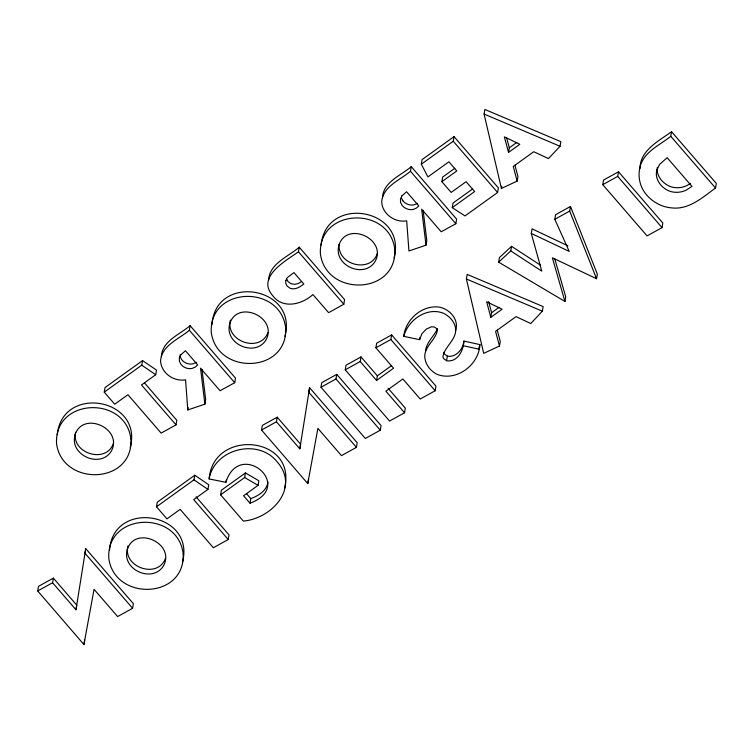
<?xml version="1.0" encoding="UTF-8"?>
<svg xmlns="http://www.w3.org/2000/svg" width="754" height="754" viewBox="0 0 754 754"><rect width="100%" height="100%" fill="white"/><g stroke="black" fill="none" stroke-linecap="round" stroke-linejoin="round"><path stroke-width="1.13" d="M639.976 168.708C639.986 150.263 658.789 141.045 671.56 131.705L716.3 183.429L715.518 188.029C702.7 197.303 689.175 209.763 672.059 207.934C662.323 207.218 653.209 202.515 646.828 195.154C639.515 186.992 637.168 175.164 640.664 164.787C645.452 150.913 660.202 144.919 670.777 136.304L671.56 131.705M268.622 280.375C269.14 263.561 288.528 256.605 299.244 247.189L344.597 299.63L343.815 304.23L328.603 312.665L312.929 294.55C302.156 304.409 283.07 309.376 272.92 295.926C255.889 276.963 286.049 260.752 298.461 251.789L299.244 247.189M161.365 356.689C162.025 340.893 179.97 334.427 190.112 325.653L235.493 378.112L234.711 382.712L220.055 390.751L200.517 368.159L204.89 404.153L187.793 409.969L185.559 379.809C174.014 381.929 161.441 373.23 160.574 361.289C161.243 345.492 179.179 339.027 189.329 330.252L190.112 325.653M382.495 197.699C383.164 181.912 401.1 175.437 411.25 166.662L456.622 219.131L455.84 223.731L441.184 231.77L421.646 209.178L426.019 245.173L408.932 250.978L406.689 220.818C395.143 222.939 382.57 214.249 381.703 202.298C382.372 186.511 400.308 180.036 410.459 171.262L411.25 166.662M75.56 432.259C71.149 453.748 106.889 464.276 113.534 442.984M127.926 545.981C122.534 567.178 157.435 579.289 165.352 558.686M230.413 320.092C225.031 341.289 259.923 353.39 267.84 332.797M657.328 167.435C656.018 176.295 663.482 184.466 671.569 186.964A20.622 18.841 9.7 0 0 686.998 185.531L690.476 183.439M75.975 609.779L85.739 548.62L133.373 603.69L132.591 608.289L117.624 616.565L94.052 589.308L83.92 644.538L37.7 590.957L38.482 586.358L53.374 578.139L76.767 605.179L75.975 609.779L52.591 582.738L53.374 578.139M299.819 448.837L309.583 387.688L357.217 442.758L356.435 447.358L341.468 455.623L317.886 428.376L307.764 483.606L261.544 430.016L262.326 425.416L277.218 417.207L300.61 444.238L299.819 448.837L276.435 421.806L277.218 417.207M104.269 392.137L105.051 387.537L142.553 360.582L156.512 370.139L155.72 374.738L141.488 384.964L176.012 424.87L161.12 433.088L127.935 394.719L114.712 404.219L104.269 392.137L141.761 365.181L142.553 360.582M85.739 548.62L84.957 553.219L132.591 608.289M83.92 644.538L84.712 639.939M156.493 506.792L157.284 502.192L194.777 475.237L208.735 484.784L207.944 489.384L193.721 499.619L228.236 539.525L213.344 547.734L180.159 509.365L166.945 518.865L156.493 506.792L193.985 479.836L194.777 475.237M176.012 424.87L176.794 420.27L144.579 383.023M187.793 409.969L188.189 407.669M204.89 404.153L205.672 399.554L202.006 369.366M209.122 478.922C214.494 448.687 258.019 437.848 277.123 461.797C300.29 488.017 271.6 518.582 243.353 521.099L220.62 494.812L221.403 490.213L245.436 472.937L258.839 480.76L258.047 485.359L243.57 495.774L250.008 503.21C296.058 486.151 239.574 438.498 225.861 482.343L209.122 478.922C213.137 427.999 297.368 436.057 284.569 488.055M225.861 482.343L226.257 480.044M228.236 539.525L229.028 534.925L196.04 496.792M220.62 494.812L244.654 477.536L245.436 472.937M250.008 503.21L250.79 498.611L246.501 493.653M309.583 387.688L308.801 392.287L356.435 447.358M320.997 387.245L321.779 382.646L336.755 374.37L381.072 425.605L380.289 430.204L365.313 438.479L320.997 387.245L335.964 378.97L336.755 374.37M307.764 483.606L308.556 479.007M388.159 388.329L405.322 408.168L404.54 412.768L389.564 421.043L345.247 369.809L346.029 365.209L361.006 356.934L377.358 375.841L376.566 380.44L360.214 361.534L361.006 356.934M376.566 380.44L393.56 368.225L375.878 347.783L376.67 343.183L391.637 334.908L435.953 386.142L435.171 390.742L420.204 399.017L402.872 378.989L385.878 391.203L404.54 412.768M435.171 390.742L390.845 339.507L391.637 334.908M452.259 207.642L474.643 191.544L466.113 181.686L451.156 192.43L441.844 181.667L456.801 170.922L448.922 161.808L427.923 176.898L421.307 164.202L422.089 159.603L454.031 136.634L498.385 187.906L497.602 192.506L465.001 215.936L452.259 207.642L453.041 203.043L472.635 188.962M443.672 352.335L444.464 354.031L447.348 356.133C456.019 357.782 463.182 349.121 463.87 341.072L479.921 344.606C478.941 364.776 456.698 381.807 437.226 374.408C430.214 371.025 424.756 363.796 424.738 355.841C425.265 345.766 435.774 339.781 437.414 330.252L436.679 328.621L434.37 327.019L431.401 326.812L426.34 329.083L421.92 333.692L419.592 339.668L403.748 336.359C405.398 320.789 419.403 307.217 435.19 306.859C447.311 306.312 460.091 318.678 455.454 331.044M426.019 245.173L426.802 240.573L423.135 210.385M441.844 181.667L442.636 177.067L454.785 168.331M421.307 164.202L453.248 141.234L454.031 136.634M419.592 339.668L419.987 337.368M484.087 114.061L484.869 109.462L560.835 141.677L560.052 146.276L548.45 158.604L533.757 151.724L513.257 166.464L517.169 181.092L501.401 188.443L484.087 114.061L560.052 146.276M463.87 341.072C463.682 350.403 457.461 362.57 446.557 360.732L447.348 356.133M466.396 278.98L467.178 274.381L543.144 306.595L542.362 311.195L530.759 323.523L516.066 316.642L495.557 331.383L499.468 346.02L483.7 353.372L466.396 278.98L542.362 311.195M501.401 188.443L501.796 186.144M508.526 152.412L504.351 136.851L519.808 144.287L508.526 152.412L509.308 147.812L506.631 137.803M554.755 258.801L565.726 296.84L564.934 301.44L498.639 262.166L499.421 257.566L511.57 246.341L540.627 265.285M490.826 317.33L486.66 301.77L502.117 309.215L490.826 317.33L491.617 312.731L488.639 301.619M517.169 181.092L517.951 176.493L514.944 165.239M498.639 262.166L510.788 250.941L511.57 246.341M499.468 346.02L500.26 341.421L497.254 330.167M510.788 250.941L541.777 271.148L531.278 233.429L532.06 228.83L567.903 245.813M531.278 233.429L569.223 251.412L554.812 219.291L555.604 214.692L570.486 206.473L597.338 274.117L596.555 278.716L552.362 257.802L564.934 301.44M596.555 278.716L569.704 211.073L570.486 206.473M602.757 184.664L603.539 180.065L618.516 171.789L662.832 223.024L662.04 227.623L647.073 235.898L602.757 184.664L617.724 176.389L618.516 171.789M425.529 351.241C426.236 342.325 433.955 336.463 437.48 328.687M130.225 447.584C143.401 398.131 62.054 384.144 57.295 434.766M182.459 562.239C195.748 512.089 112.657 498.912 109.537 550.505M284.946 336.35C298.245 286.2 215.154 273.023 212.034 324.616M394.078 257.887C407.254 208.424 325.907 194.438 321.147 245.069M267.972 481.929C266.869 490.75 258.396 495.821 250.79 498.611M478.413 349.441L479.921 344.606M403.748 336.359C408.046 319.95 426.952 306.529 443.691 313.344C450.374 316.699 456.17 323.457 455.67 331.317C454.587 341.223 444.276 347.302 442.881 356.934L443.682 358.631L446.557 360.732M377.386 253.287C371.025 273.617 337.217 265.154 339.13 244.419M509.308 147.812L516.839 142.393M377.358 375.841L391.514 365.662M491.617 312.731L499.139 307.321M301.411 281.704L298.047 283.57L294.663 284.324L290.959 283.721L288 281.534L286.558 278.867M375.878 347.783L390.845 339.507M345.247 369.809L360.214 361.534M554.812 219.291L569.704 211.073M261.544 430.016L276.435 421.806M37.7 590.957L52.591 582.738M417.405 203.363L413.965 204.9A10.82 9.877 9.7 0 1 403.098 201.064M196.276 362.344L192.835 363.89A10.82 9.877 9.7 0 1 181.968 360.054L180.215 356.925L180.168 354.653M463.079 345.671L479.139 349.206M244.654 477.536L258.047 485.359M141.761 365.181L155.72 374.738M193.985 479.836L207.944 489.384M670.777 136.304L715.518 188.029M617.724 176.389L662.04 227.623M453.248 141.234L497.602 192.506M410.459 171.262L455.84 223.731M298.461 251.789L343.815 304.23M335.964 378.97L380.289 430.204M189.329 330.252L234.711 382.712M401.345 197.934L403.098 201.073M130.932 438.969C133.496 484.643 62.459 486.858 56.559 443.72C53.93 397.858 125.484 395.115 130.932 438.969M183.156 553.615C185.72 599.289 114.683 601.513 108.783 558.365C106.154 512.513 177.708 509.77 183.156 553.615M285.643 327.726C288.216 373.4 217.18 375.624 211.28 332.476C208.651 286.624 280.205 283.872 285.643 327.726M394.776 249.263C397.349 294.937 326.303 297.161 320.412 254.013C317.773 208.161 389.337 205.418 394.776 249.263M285.823 280.535L285.766 283.466L287.208 286.134L290.167 288.32C295.219 290.12 299.998 287.029 303.815 284.013L293.937 272.59L287.283 277.623L285.823 280.535M75.051 435.001C69.161 455.369 100.961 469.092 111.517 450.751C122.968 428.347 82.572 410.468 75.051 435.001M127.275 549.647C121.385 570.024 153.185 583.747 163.741 565.396C175.192 542.993 134.806 525.123 127.275 549.647M229.772 323.758C223.872 344.126 255.681 357.858 266.237 339.507C277.689 317.104 237.293 299.234 229.772 323.758M338.904 245.295C333.004 265.672 364.813 279.395 375.36 261.044C386.811 238.641 346.425 220.771 338.904 245.295M656.828 170.121C654.293 179.575 662.021 188.924 670.777 191.563A20.622 18.841 9.7 0 0 686.206 190.131L691.974 186.398L667.158 157.709L659.627 164.363L656.828 170.121M180.762 354.861L179.358 358.112L179.424 361.524L181.177 364.653A10.82 9.877 9.7 0 0 192.044 368.489L195.484 366.944L197.671 364.879L185.446 350.742L180.762 354.861M401.891 195.88L400.497 199.122L400.562 202.534L402.306 205.672A10.82 9.877 9.7 0 0 413.183 209.499L416.613 207.963L418.8 205.889L406.576 191.761L401.891 195.88"/></g></svg>
